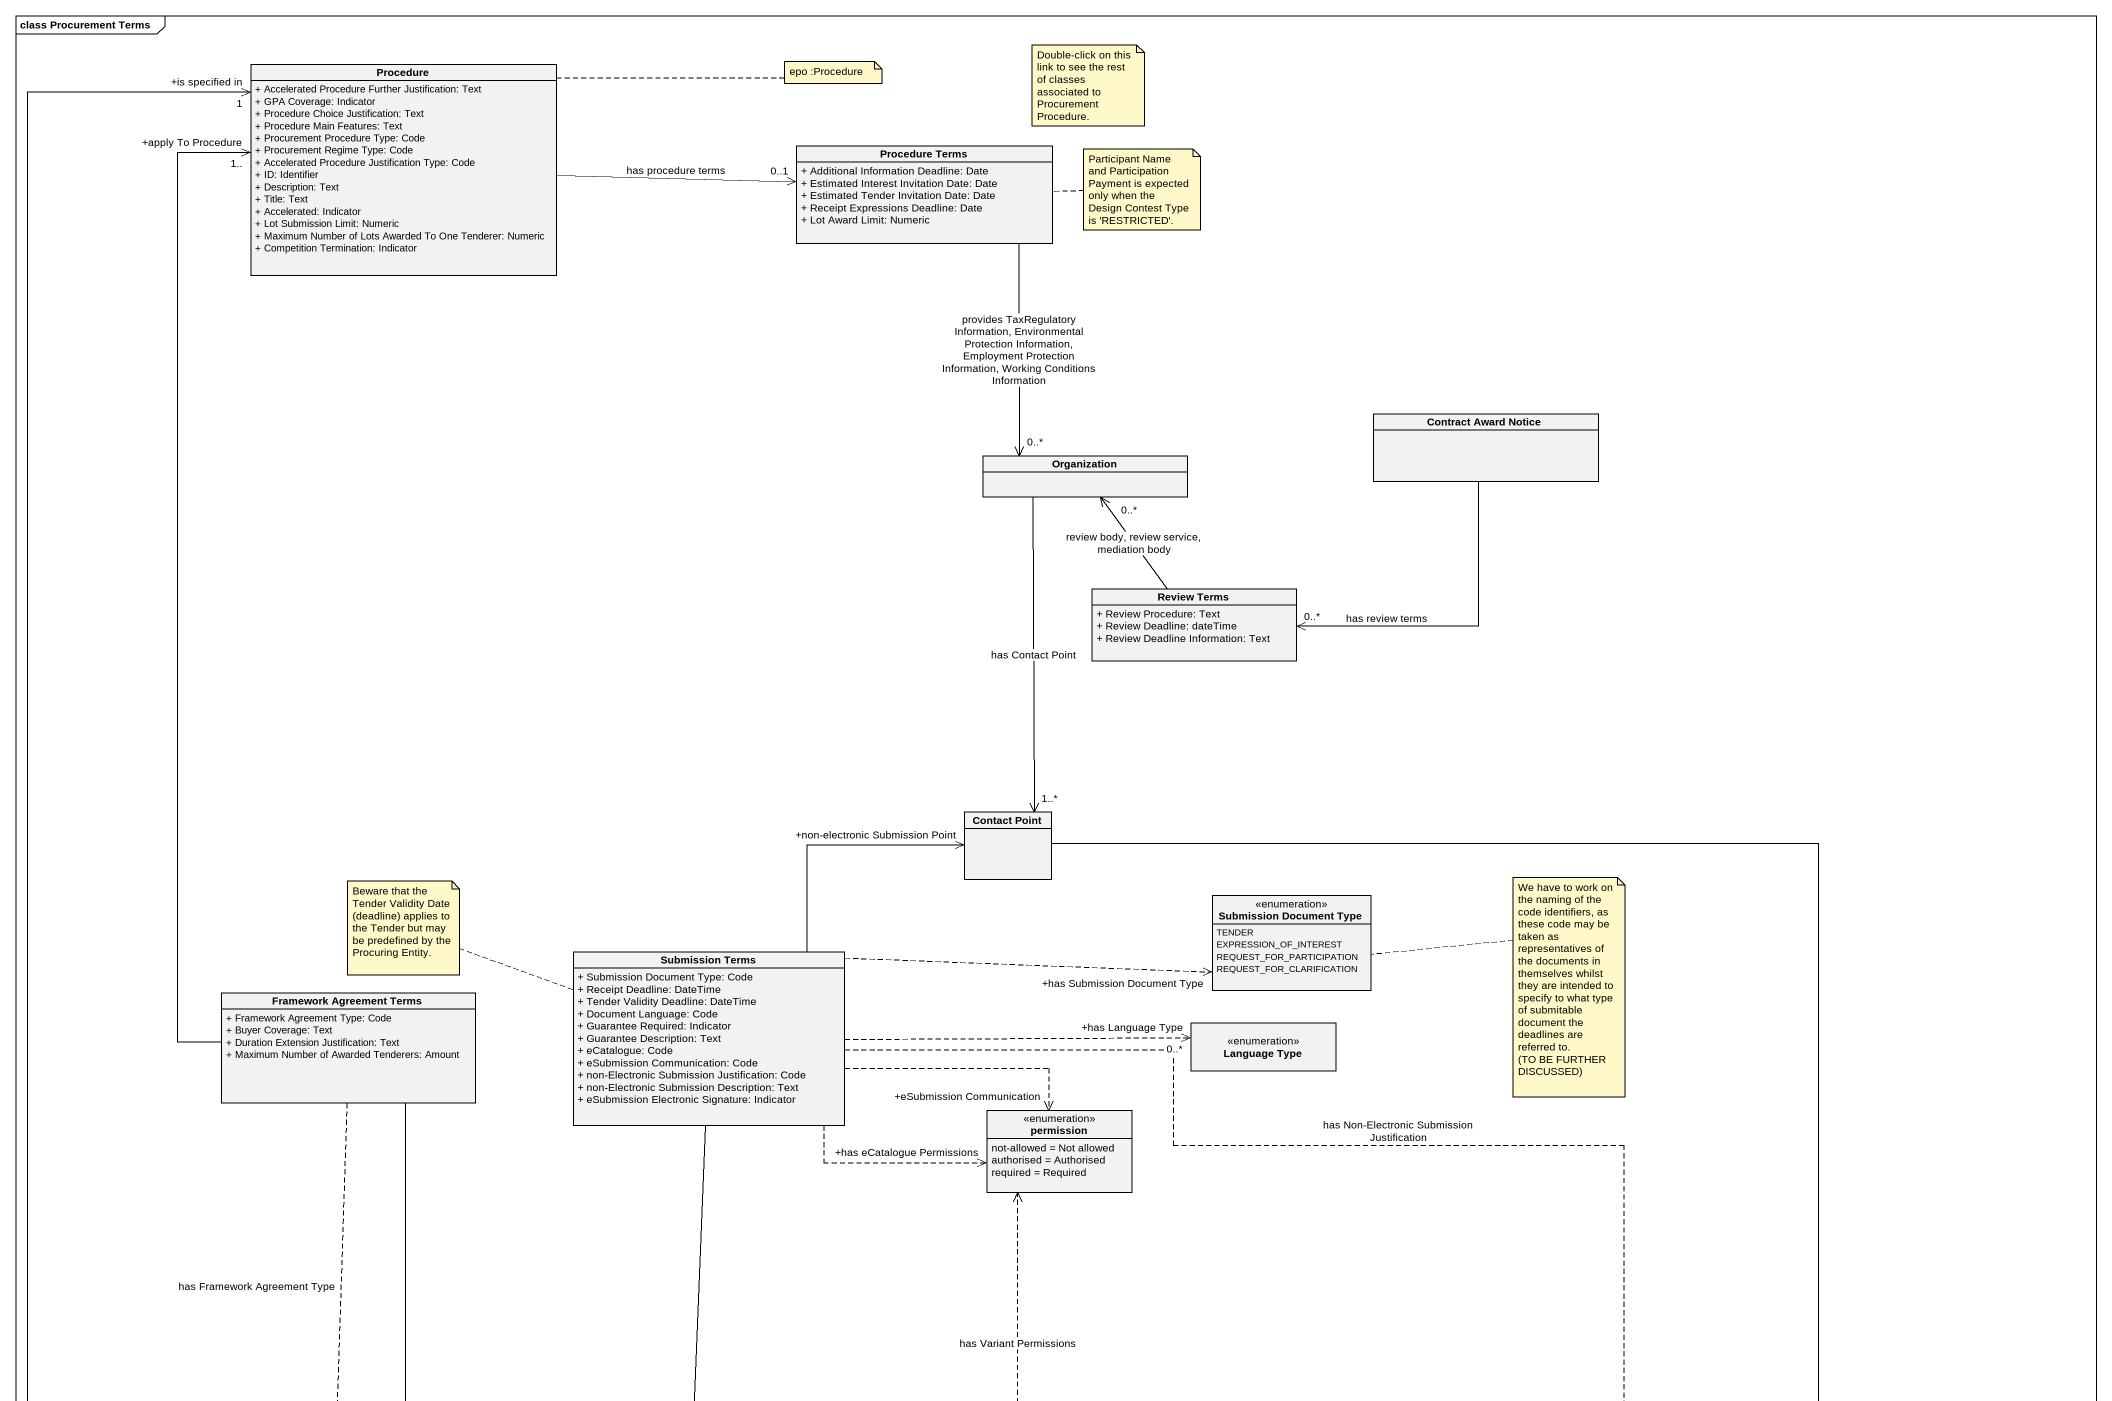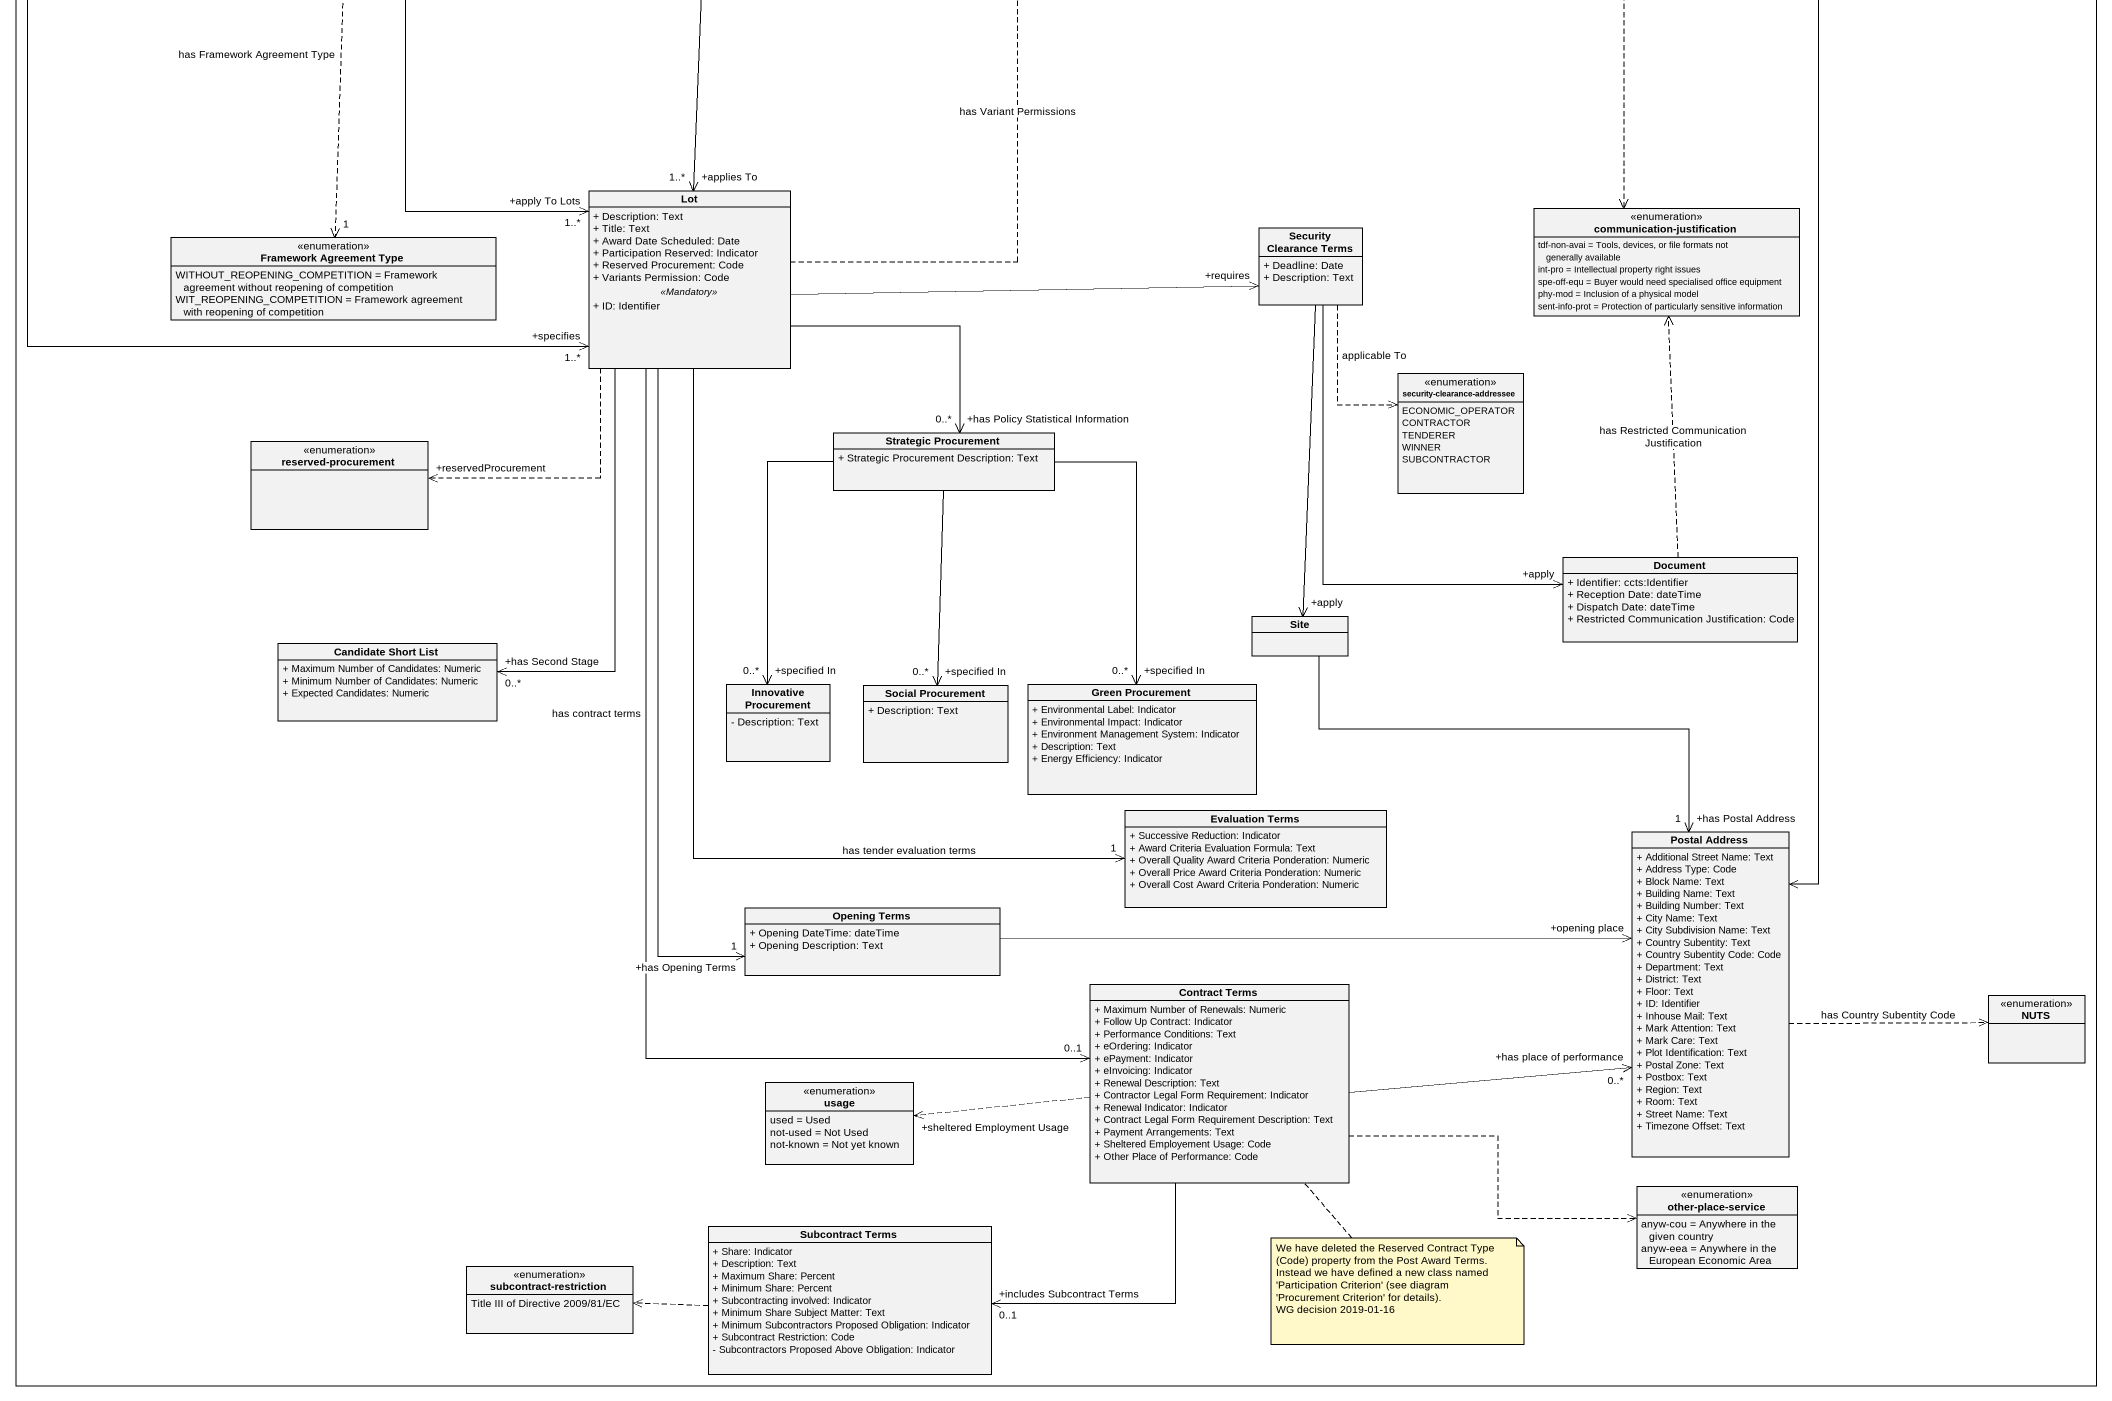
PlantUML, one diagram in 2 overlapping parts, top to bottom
@startuml
mainframe class Procurement Terms
hide circle
hide empty members
skinparam classAttributeIconSize 0
class Procedure {
  + Accelerated Procedure Further Justification: Text
  + GPA Coverage: Indicator
  + Procedure Choice Justification: Text
  + Procedure Main Features: Text
  + Procurement Procedure Type: Code
  + Procurement Regime Type: Code
  + Accelerated Procedure Justification Type: Code
  + ID: Identifier
  + Description: Text
  + Title: Text
  + Accelerated: Indicator
  + Lot Submission Limit: Numeric
  + Maximum Number of Lots Awarded To One Tenderer: Numeric
  + Competition Termination: Indicator
}
class "Procedure Terms" as Procedure_Terms {
  + Additional Information Deadline: Date
  + Estimated Interest Invitation Date: Date
  + Estimated Tender Invitation Date: Date
  + Receipt Expressions Deadline: Date
  + Lot Award Limit: Numeric
}
class "Contract Award Notice" as Contract_Award_Notice
class Organization
class "Review Terms" as Review_Terms {
  + Review Procedure: Text
  + Review Deadline: dateTime
  + Review Deadline Information: Text
}
class "Contact Point" as Contact_Point
enum "Submission Document Type" as Submission_Document_Type {
  TENDER
  EXPRESSION_OF_INTEREST
  REQUEST_FOR_PARTICIPATION
  REQUEST_FOR_CLARIFICATION
}
class "Submission Terms" as Submission_Terms {
  + Submission Document Type: Code
  + Receipt Deadline: DateTime
  + Tender Validity Deadline: DateTime
  + Document Language: Code
  + Guarantee Required: Indicator
  + Guarantee Description: Text
  + eCatalogue: Code
  + eSubmission Communication: Code
  + non-Electronic Submission Justification: Code
  + non-Electronic Submission Description: Text
  + eSubmission Electronic Signature: Indicator
}
class "Framework Agreement Terms" as Framework_Agreement_Terms {
  + Framework Agreement Type: Code
  + Buyer Coverage: Text
  + Duration Extension Justification: Text
  + Maximum Number of Awarded Tenderers: Amount
}
enum "Language Type" as Language_Type
enum permission {
  not-allowed = Not allowed
  authorised = Authorised
  required = Required
}
class Lot {
  + Description: Text
  + Title: Text
  + Award Date Scheduled: Date
  + Participation Reserved: Indicator
  + Reserved Procurement: Code
  + Variants Permission: Code
  .. <<Mandatory>> ..
  + ID: Identifier
}
enum "communication-justification" as communication_justification {
  tdf-non-avai = Tools, devices, or file formats not generally available
  int-pro = Intellectual property right issues
  spe-off-equ = Buyer would need specialised office equipment
  phy-mod = Inclusion of a physical model
  sent-info-prot = Protection of particularly sensitive information
}
enum "Framework Agreement Type" as Framework_Agreement_Type {
  WITHOUT_REOPENING_COMPETITION = Framework agreement without reopening of competition
  WIT_REOPENING_COMPETITION = Framework agreement with reopening of competition
}
class "Security Clearance Terms" as Security_Clearance_Terms {
  + Deadline: Date
  + Description: Text
}
enum "security-clearance-addressee" as security_clearance_addressee {
  ECONOMIC_OPERATOR
  CONTRACTOR
  TENDERER
  WINNER
  SUBCONTRACTOR
}
enum "reserved-procurement" as reserved_procurement
class "Strategic Procurement" as Strategic_Procurement {
  + Strategic Procurement Description: Text
}
class Document {
  + Identifier: ccts:Identifier
  + Reception Date: dateTime
  + Dispatch Date: dateTime
  + Restricted Communication Justification: Code
}
class "Candidate Short List" as Candidate_Short_List {
  + Maximum Number of Candidates: Numeric
  + Minimum Number of Candidates: Numeric
  + Expected Candidates: Numeric
}
class Site
class "Innovative Procurement" as Innovative_Procurement {
  - Description: Text
}
class "Social Procurement" as Social_Procurement {
  + Description: Text
}
class "Green Procurement" as Green_Procurement {
  + Environmental Label: Indicator
  + Environmental Impact: Indicator
  + Environment Management System: Indicator
  + Description: Text
  + Energy Efficiency: Indicator
}
class "Evaluation Terms" as Evaluation_Terms {
  + Successive Reduction: Indicator
  + Award Criteria Evaluation Formula: Text
  + Overall Quality Award Criteria Ponderation: Numeric
  + Overall Price Award Criteria Ponderation: Numeric
  + Overall Cost Award Criteria Ponderation: Numeric
}
class "Postal Address" as Postal_Address {
  + Additional Street Name: Text
  + Address Type: Code
  + Block Name: Text
  + Building Name: Text
  + Building Number: Text
  + City Name: Text
  + City Subdivision Name: Text
  + Country Subentity: Text
  + Country Subentity Code: Code
  + Department: Text
  + District: Text
  + Floor: Text
  + ID: Identifier
  + Inhouse Mail: Text
  + Mark Attention: Text
  + Mark Care: Text
  + Plot Identification: Text
  + Postal Zone: Text
  + Postbox: Text
  + Region: Text
  + Room: Text
  + Street Name: Text
  + Timezone Offset: Text
}
class "Opening Terms" as Opening_Terms {
  + Opening DateTime: dateTime
  + Opening Description: Text
}
class "Contract Terms" as Contract_Terms {
  + Maximum Number of Renewals: Numeric
  + Follow Up Contract: Indicator
  + Performance Conditions: Text
  + eOrdering: Indicator
  + ePayment: Indicator
  + eInvoicing: Indicator
  + Renewal Description: Text
  + Contractor Legal Form Requirement: Indicator
  + Renewal Indicator: Indicator
  + Contract Legal Form Requirement Description: Text
  + Payment Arrangements: Text
  + Sheltered Employement Usage: Code
  + Other Place of Performance: Code
}
enum NUTS
enum usage {
  used = Used
  not-used = Not Used
  not-known = Not yet known
}
enum "other-place-service" as other_place_service {
  anyw-cou = Anywhere in the given country
  anyw-eea = Anywhere in the European Economic Area
}
class "Subcontract Terms" as Subcontract_Terms {
  + Share: Indicator
  + Description: Text
  + Maximum Share: Percent
  + Minimum Share: Percent
  + Subcontracting involved: Indicator
  + Minimum Share Subject Matter: Text
  + Minimum Subcontractors Proposed Obligation: Indicator
  + Subcontract Restriction: Code
  - Subcontractors Proposed Above Obligation: Indicator
}
enum "subcontract-restriction" as subcontract_restriction {
  Title III of Directive 2009/81/EC
}
Procedure -right-> "0..1" Procedure_Terms : has procedure terms
Procedure "+is specified in\n1" <--> "+specifies\n1..*" Lot
Procedure_Terms --> "0..*" Organization : provides TaxRegulatory Information, Environmental Protection Information, Employment Protection Information, Working Conditions Information
Contract_Award_Notice --> "0..*" Review_Terms : has review terms
Organization --> "1..*" Contact_Point : has Contact Point
Review_Terms -up-> "0..*" Organization : review body, review service, mediation body
Contact_Point --> Postal_Address
Submission_Terms -up-> "+non-electronic Submission Point" Contact_Point
Submission_Terms .right.> "+has Submission Document Type" Submission_Document_Type
Submission_Terms .right.> "+has Language Type\n0..*" Language_Type
Submission_Terms .right.> "+eSubmission Communication" permission
Submission_Terms .right.> "+has eCatalogue Permissions" permission
Submission_Terms --> "+applies To\n1..*" Lot
Submission_Terms .right.> communication_justification : has Non-Electronic Submission Justification
Framework_Agreement_Terms -up-> "+apply To Procedure\n1.." Procedure
Framework_Agreement_Terms --> "+apply To Lots\n1..*" Lot
Framework_Agreement_Terms ..> "1" Framework_Agreement_Type : has Framework Agreement Type
Lot .up.> permission : has Variant Permissions
Lot -right-> "+requires" Security_Clearance_Terms
Lot .left.> "+reservedProcurement" reserved_procurement
Lot --> "+has Policy Statistical Information\n0..*" Strategic_Procurement
Lot --> "+has Second Stage\n0..*" Candidate_Short_List
Lot --> "1" Evaluation_Terms : has tender evaluation terms
Lot --> "+has Opening Terms\n1" Opening_Terms
Lot --> "0..1" Contract_Terms : has contract terms
Security_Clearance_Terms ..> security_clearance_addressee : applicable To
Security_Clearance_Terms --> "+apply" Document
Security_Clearance_Terms --> "+apply" Site
Strategic_Procurement --> "+specified In\n0..*" Innovative_Procurement
Strategic_Procurement --> "+specified In\n0..*" Social_Procurement
Strategic_Procurement --> "+specified In\n0..*" Green_Procurement
Document .up.> communication_justification : has Restricted Communication Justification
Site --> "+has Postal Address\n1" Postal_Address
Postal_Address .right.> NUTS : has Country Subentity Code
Opening_Terms -right-> "+opening place" Postal_Address
Contract_Terms -right-> "+has place of performance\n0..*" Postal_Address
Contract_Terms .left.> "+sheltered Employment Usage" usage
Contract_Terms .right.> other_place_service
Contract_Terms -left-> "+includes Subcontract Terms\n0..1" Subcontract_Terms
Subcontract_Terms .left.> subcontract_restriction
note right of Procedure : epo :Procedure
note as N2
  Double-click on this link to see the rest of classes associated to Procurement Procedure.
end note
note right of Procedure_Terms : Participant Name and Participation Payment is expected only when the Design Contest Type is 'RESTRICTED'.
note left of Submission_Terms : Beware that the Tender Validity Date (deadline) applies to the Tender but may be predefined by the Procuring Entity.
note right of Submission_Document_Type
  We have to work on the naming of the code identifiers, as these code may be taken as representatives of the documents in themselves whilst they are intended to specify to what type of submitable document the deadlines are referred to.
  (TO BE FURTHER DISCUSSED)
end note
note bottom of Contract_Terms
  We have deleted the Reserved Contract Type (Code) property from the Post Award Terms. Instead we have defined a new class named 'Participation Criterion' (see diagram 'Procurement Criterion' for details).
  WG decision 2019-01-16
end note
@enduml
